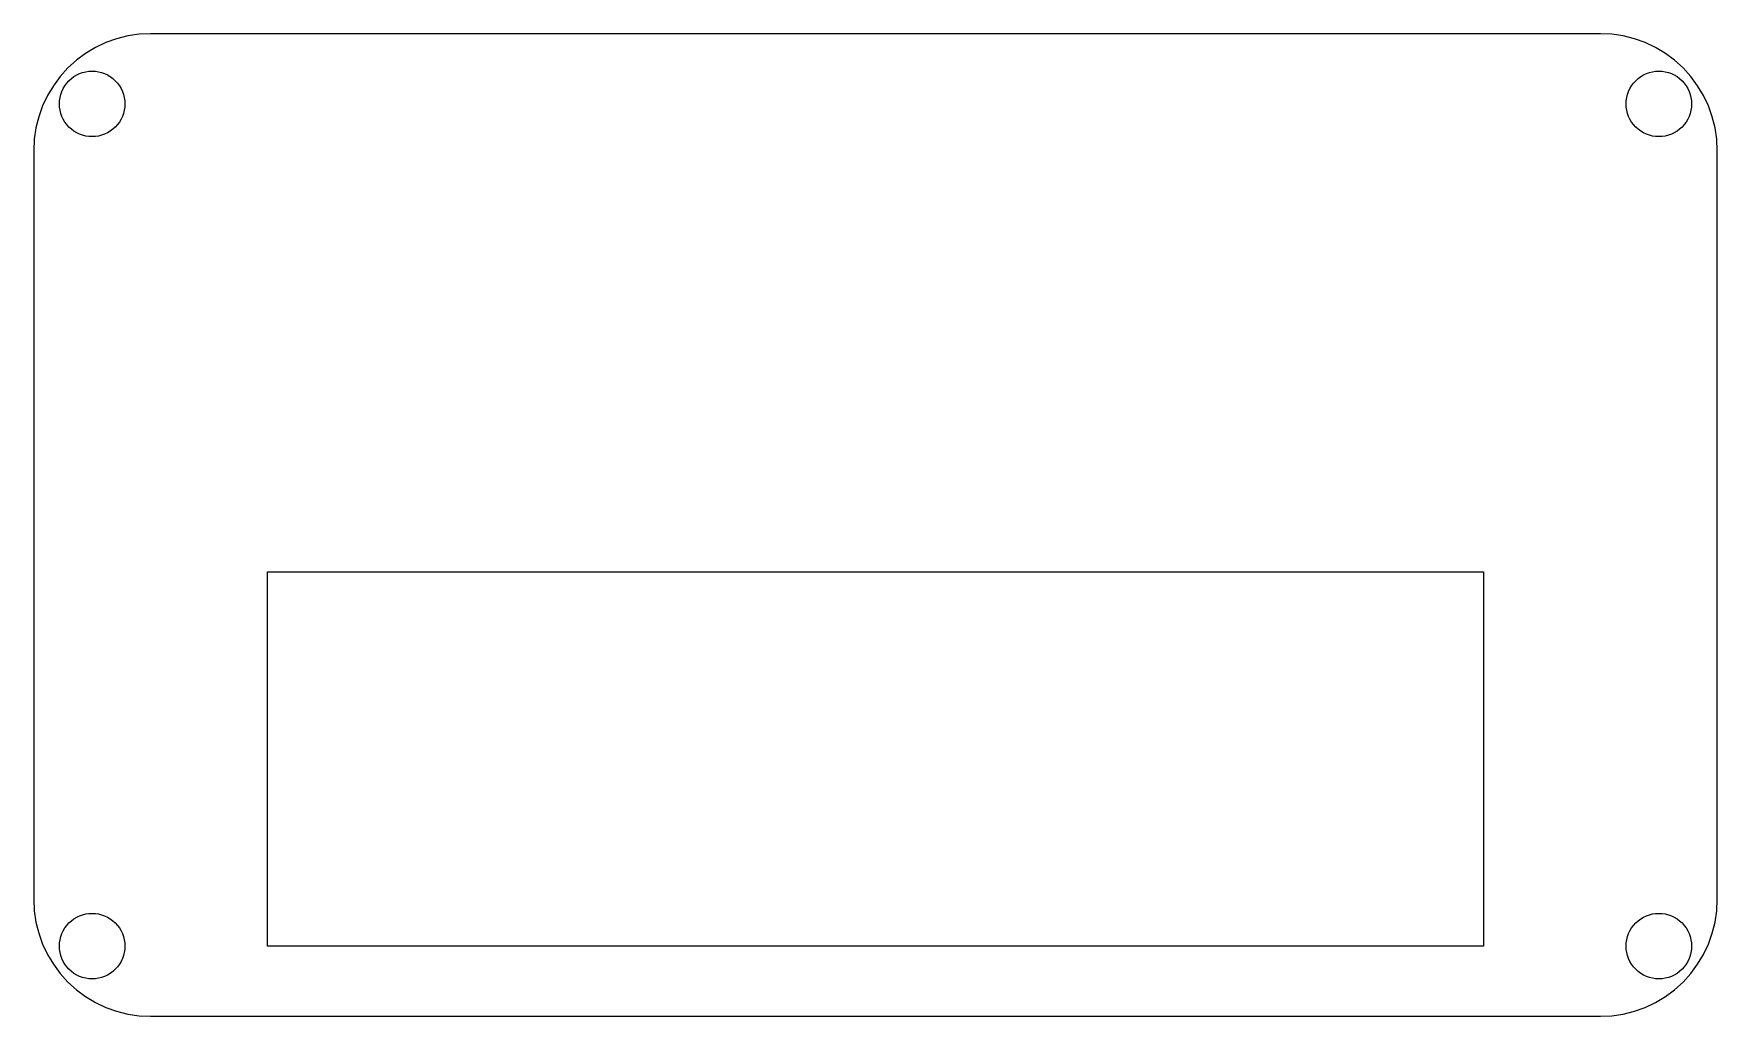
# Model space of a CAD drawing. Header units: metres. Extents: x -36 to 36, y -21 to 21.
import ezdxf

# ---------------------------------------------------------------- set-up
doc = ezdxf.new("R2010")
doc.units = ezdxf.units.M

msp = doc.modelspace()

# ---------------------------------------------------------------- linework, layer by layer
for p, q in [((-31.9754, 20.9039), (-32.4514, 20.7847)), ((-31.4901, 20.9759), (-31.9754, 20.9039)), ((-31, 21), (-31.4901, 20.9759)), ((31, 21), (-31, 21)), ((31.4901, 20.9759), (31, 21)), ((31.9754, 20.9039), (31.4901, 20.9759)), ((32.4514, 20.7847), (31.9754, 20.9039)), ((-33.357, 20.4096), (-33.7778, 20.1573)), ((-32.9134, 20.6194), (-33.357, 20.4096)), ((-32.4514, 20.7847), (-32.9134, 20.6194)), ((32.9134, 20.6194), (32.4514, 20.7847)), ((33.357, 20.4096), (32.9134, 20.6194)), ((33.7778, 20.1573), (33.357, 20.4096)), ((-34.5355, 19.5355), (-34.8651, 19.172)), ((-34.172, 19.8651), (-34.5355, 19.5355)), ((-33.7778, 20.1573), (-34.172, 19.8651)), ((34.172, 19.8651), (33.7778, 20.1573)), ((34.5355, 19.5355), (34.172, 19.8651)), ((34.8651, 19.172), (34.5355, 19.5355)), ((-35.1573, 18.7778), (-35.4096, 18.357)), ((-34.8651, 19.172), (-35.1573, 18.7778)), ((-34.7347, 18.6599), (-34.664, 18.7778)), ((-34.664, 18.7778), (-34.5822, 18.8881)), ((-34.5822, 18.8881), (-34.4899, 18.9899)), ((-34.4899, 18.9899), (-34.3881, 19.0822)), ((-34.3881, 19.0822), (-34.2778, 19.164)), ((-34.2778, 19.164), (-34.1599, 19.2347)), ((-34.1599, 19.2347), (-34.0358, 19.2934)), ((-34.0358, 19.2934), (-33.9064, 19.3397)), ((-33.9064, 19.3397), (-33.7731, 19.3731)), ((-33.7731, 19.3731), (-33.6372, 19.3932)), ((-33.6372, 19.3932), (-33.5, 19.4)), ((-33.5, 19.4), (-33.3628, 19.3932)), ((-33.3628, 19.3932), (-33.2269, 19.3731)), ((-33.2269, 19.3731), (-33.0936, 19.3397)), ((-33.0936, 19.3397), (-32.9642, 19.2934)), ((-32.9642, 19.2934), (-32.84, 19.2347)), ((-32.84, 19.2347), (-32.7222, 19.164)), ((-32.7222, 19.164), (-32.6118, 19.0822)), ((-32.6118, 19.0822), (-32.51, 18.9899)), ((-32.51, 18.9899), (-32.4178, 18.8881)), ((-32.4178, 18.8881), (-32.3359, 18.7778)), ((-32.3359, 18.7778), (-32.2653, 18.6599)), ((32.2653, 18.6599), (32.3359, 18.7778)), ((32.3359, 18.7778), (32.4178, 18.8881)), ((32.4178, 18.8881), (32.51, 18.9899)), ((32.51, 18.9899), (32.6118, 19.0822)), ((32.6118, 19.0822), (32.7222, 19.164)), ((32.7222, 19.164), (32.84, 19.2347)), ((32.84, 19.2347), (32.9642, 19.2934)), ((32.9642, 19.2934), (33.0936, 19.3397)), ((33.0936, 19.3397), (33.2269, 19.3731)), ((33.2269, 19.3731), (33.3628, 19.3932)), ((33.3628, 19.3932), (33.5, 19.4)), ((33.5, 19.4), (33.6372, 19.3932)), ((33.6372, 19.3932), (33.7731, 19.3731)), ((33.7731, 19.3731), (33.9064, 19.3397)), ((33.9064, 19.3397), (34.0358, 19.2934)), ((34.0358, 19.2934), (34.1599, 19.2347)), ((34.1599, 19.2347), (34.2778, 19.164)), ((34.2778, 19.164), (34.3881, 19.0822)), ((34.3881, 19.0822), (34.4899, 18.9899)), ((34.4899, 18.9899), (34.5822, 18.8881)), ((34.5822, 18.8881), (34.664, 18.7778)), ((34.664, 18.7778), (34.7347, 18.6599)), ((35.1573, 18.7778), (34.8651, 19.172)), ((35.4096, 18.357), (35.1573, 18.7778)), ((-35.4096, 18.357), (-35.6194, 17.9134)), ((-34.9, 18), (-34.8932, 18.1372)), ((-34.8932, 17.8628), (-34.9, 18)), ((-34.8932, 18.1372), (-34.8731, 18.2731)), ((-34.8731, 18.2731), (-34.8397, 18.4064)), ((-34.8397, 18.4064), (-34.7934, 18.5358)), ((-34.7934, 18.5358), (-34.7347, 18.6599)), ((-32.2653, 18.6599), (-32.2066, 18.5358)), ((-32.2066, 18.5358), (-32.1603, 18.4064)), ((-32.1603, 18.4064), (-32.1269, 18.2731)), ((-32.1269, 18.2731), (-32.1067, 18.1372)), ((-32.1067, 18.1372), (-32.1, 18)), ((-32.1, 18), (-32.1067, 17.8628)), ((32.1, 18), (32.1067, 18.1372)), ((32.1067, 17.8628), (32.1, 18)), ((32.1067, 18.1372), (32.1269, 18.2731)), ((32.1269, 18.2731), (32.1603, 18.4064)), ((32.1603, 18.4064), (32.2066, 18.5358)), ((32.2066, 18.5358), (32.2653, 18.6599)), ((34.7347, 18.6599), (34.7934, 18.5358)), ((34.7934, 18.5358), (34.8397, 18.4064)), ((34.8397, 18.4064), (34.8731, 18.2731)), ((34.8731, 18.2731), (34.8932, 18.1372)), ((34.8932, 18.1372), (34.9, 18)), ((34.9, 18), (34.8932, 17.8628)), ((35.6194, 17.9134), (35.4096, 18.357)), ((-35.7847, 17.4514), (-35.9039, 16.9754)), ((-35.6194, 17.9134), (-35.7847, 17.4514)), ((-34.8731, 17.7269), (-34.8932, 17.8628)), ((-34.8397, 17.5936), (-34.8731, 17.7269)), ((-34.7934, 17.4642), (-34.8397, 17.5936)), ((-34.7347, 17.34), (-34.7934, 17.4642)), ((-34.664, 17.2222), (-34.7347, 17.34)), ((-32.2653, 17.34), (-32.3359, 17.2222)), ((-32.2066, 17.4642), (-32.2653, 17.34)), ((-32.1603, 17.5936), (-32.2066, 17.4642)), ((-32.1269, 17.7269), (-32.1603, 17.5936)), ((-32.1067, 17.8628), (-32.1269, 17.7269)), ((32.1269, 17.7269), (32.1067, 17.8628)), ((32.1603, 17.5936), (32.1269, 17.7269)), ((32.2066, 17.4642), (32.1603, 17.5936)), ((32.2653, 17.34), (32.2066, 17.4642)), ((32.3359, 17.2222), (32.2653, 17.34)), ((34.7347, 17.34), (34.664, 17.2222)), ((34.7934, 17.4642), (34.7347, 17.34)), ((34.8397, 17.5936), (34.7934, 17.4642)), ((34.8731, 17.7269), (34.8397, 17.5936)), ((34.8932, 17.8628), (34.8731, 17.7269)), ((35.7847, 17.4514), (35.6194, 17.9134)), ((35.9039, 16.9754), (35.7847, 17.4514)), ((-35.9039, 16.9754), (-35.9759, 16.4901)), ((-34.5822, 17.1118), (-34.664, 17.2222)), ((-34.4899, 17.01), (-34.5822, 17.1118)), ((-34.3881, 16.9178), (-34.4899, 17.01)), ((-34.2778, 16.8359), (-34.3881, 16.9178)), ((-34.1599, 16.7653), (-34.2778, 16.8359)), ((-34.0358, 16.7066), (-34.1599, 16.7653)), ((-33.9064, 16.6603), (-34.0358, 16.7066)), ((-33.7731, 16.6269), (-33.9064, 16.6603)), ((-33.6372, 16.6067), (-33.7731, 16.6269)), ((-33.5, 16.6), (-33.6372, 16.6067)), ((-33.3628, 16.6067), (-33.5, 16.6)), ((-33.2269, 16.6269), (-33.3628, 16.6067)), ((-33.0936, 16.6603), (-33.2269, 16.6269)), ((-32.9642, 16.7066), (-33.0936, 16.6603)), ((-32.84, 16.7653), (-32.9642, 16.7066)), ((-32.7222, 16.8359), (-32.84, 16.7653)), ((-32.6118, 16.9178), (-32.7222, 16.8359)), ((-32.51, 17.01), (-32.6118, 16.9178)), ((-32.4178, 17.1118), (-32.51, 17.01)), ((-32.3359, 17.2222), (-32.4178, 17.1118)), ((32.4178, 17.1118), (32.3359, 17.2222)), ((32.51, 17.01), (32.4178, 17.1118)), ((32.6118, 16.9178), (32.51, 17.01)), ((32.7222, 16.8359), (32.6118, 16.9178)), ((32.84, 16.7653), (32.7222, 16.8359)), ((32.9642, 16.7066), (32.84, 16.7653)), ((33.0936, 16.6603), (32.9642, 16.7066)), ((33.2269, 16.6269), (33.0936, 16.6603)), ((33.3628, 16.6067), (33.2269, 16.6269)), ((33.5, 16.6), (33.3628, 16.6067)), ((33.6372, 16.6067), (33.5, 16.6)), ((33.7731, 16.6269), (33.6372, 16.6067)), ((33.9064, 16.6603), (33.7731, 16.6269)), ((34.0358, 16.7066), (33.9064, 16.6603)), ((34.1599, 16.7653), (34.0358, 16.7066)), ((34.2778, 16.8359), (34.1599, 16.7653)), ((34.3881, 16.9178), (34.2778, 16.8359)), ((34.4899, 17.01), (34.3881, 16.9178)), ((34.5822, 17.1118), (34.4899, 17.01)), ((34.664, 17.2222), (34.5822, 17.1118)), ((35.9759, 16.4901), (35.9039, 16.9754)), ((-35.9759, 16.4901), (-36, 16)), ((-36, 16), (-36, -16)), ((36, 16), (35.9759, 16.4901)), ((36, -16), (36, 16)), ((-26, -18), (-26, -2)), ((-26, -2), (26, -2)), ((26, -2), (26, -18)), ((-36, -16), (-35.9759, -16.4901)), ((-35.9759, -16.4901), (-35.9039, -16.9754)), ((35.9039, -16.9754), (35.9759, -16.4901)), ((35.9759, -16.4901), (36, -16)), ((-35.9039, -16.9754), (-35.7847, -17.4514)), ((-34.7347, -17.34), (-34.664, -17.2222)), ((-34.664, -17.2222), (-34.5822, -17.1118)), ((-34.5822, -17.1118), (-34.4899, -17.01)), ((-34.4899, -17.01), (-34.3881, -16.9178)), ((-34.3881, -16.9178), (-34.2778, -16.8359)), ((-34.2778, -16.8359), (-34.1599, -16.7653)), ((-34.1599, -16.7653), (-34.0358, -16.7066)), ((-34.0358, -16.7066), (-33.9064, -16.6603)), ((-33.9064, -16.6603), (-33.7731, -16.6269)), ((-33.7731, -16.6269), (-33.6372, -16.6067)), ((-33.6372, -16.6067), (-33.5, -16.6)), ((-33.5, -16.6), (-33.3628, -16.6067)), ((-33.3628, -16.6067), (-33.2269, -16.6269)), ((-33.2269, -16.6269), (-33.0936, -16.6603)), ((-33.0936, -16.6603), (-32.9642, -16.7066)), ((-32.9642, -16.7066), (-32.84, -16.7653)), ((-32.84, -16.7653), (-32.7222, -16.8359)), ((-32.7222, -16.8359), (-32.6118, -16.9178)), ((-32.6118, -16.9178), (-32.51, -17.01)), ((-32.51, -17.01), (-32.4178, -17.1118)), ((-32.4178, -17.1118), (-32.3359, -17.2222)), ((-32.3359, -17.2222), (-32.2653, -17.34)), ((32.2653, -17.34), (32.3359, -17.2222)), ((32.3359, -17.2222), (32.4178, -17.1118)), ((32.4178, -17.1118), (32.51, -17.01)), ((32.51, -17.01), (32.6118, -16.9178)), ((32.6118, -16.9178), (32.7222, -16.8359)), ((32.7222, -16.8359), (32.84, -16.7653)), ((32.84, -16.7653), (32.9642, -16.7066)), ((32.9642, -16.7066), (33.0936, -16.6603)), ((33.0936, -16.6603), (33.2269, -16.6269)), ((33.2269, -16.6269), (33.3628, -16.6067)), ((33.3628, -16.6067), (33.5, -16.6)), ((33.5, -16.6), (33.6372, -16.6067)), ((33.6372, -16.6067), (33.7731, -16.6269)), ((33.7731, -16.6269), (33.9064, -16.6603)), ((33.9064, -16.6603), (34.0358, -16.7066)), ((34.0358, -16.7066), (34.1599, -16.7653)), ((34.1599, -16.7653), (34.2778, -16.8359)), ((34.2778, -16.8359), (34.3881, -16.9178)), ((34.3881, -16.9178), (34.4899, -17.01)), ((34.4899, -17.01), (34.5822, -17.1118)), ((34.5822, -17.1118), (34.664, -17.2222)), ((34.664, -17.2222), (34.7347, -17.34)), ((35.7847, -17.4514), (35.9039, -16.9754)), ((-35.7847, -17.4514), (-35.6194, -17.9134)), ((-35.6194, -17.9134), (-35.4096, -18.357)), ((-34.9, -18), (-34.8932, -17.8628)), ((-34.8932, -18.1372), (-34.9, -18)), ((-34.8932, -17.8628), (-34.8731, -17.7269)), ((-34.8731, -17.7269), (-34.8397, -17.5936)), ((-34.8397, -17.5936), (-34.7934, -17.4642)), ((-34.7934, -17.4642), (-34.7347, -17.34)), ((-32.2653, -17.34), (-32.2066, -17.4642)), ((-32.2066, -17.4642), (-32.1603, -17.5936)), ((-32.1603, -17.5936), (-32.1269, -17.7269)), ((-32.1269, -17.7269), (-32.1067, -17.8628)), ((-32.1067, -17.8628), (-32.1, -18)), ((-32.1, -18), (-32.1067, -18.1372)), ((26, -18), (-26, -18)), ((32.1, -18), (32.1067, -17.8628)), ((32.1067, -18.1372), (32.1, -18)), ((32.1067, -17.8628), (32.1269, -17.7269)), ((32.1269, -17.7269), (32.1603, -17.5936)), ((32.1603, -17.5936), (32.2066, -17.4642)), ((32.2066, -17.4642), (32.2653, -17.34)), ((34.7347, -17.34), (34.7934, -17.4642)), ((34.7934, -17.4642), (34.8397, -17.5936)), ((34.8397, -17.5936), (34.8731, -17.7269)), ((34.8731, -17.7269), (34.8932, -17.8628)), ((34.8932, -17.8628), (34.9, -18)), ((34.9, -18), (34.8932, -18.1372)), ((35.4096, -18.357), (35.6194, -17.9134)), ((35.6194, -17.9134), (35.7847, -17.4514)), ((-35.4096, -18.357), (-35.1573, -18.7778)), ((-34.8731, -18.2731), (-34.8932, -18.1372)), ((-34.8397, -18.4064), (-34.8731, -18.2731)), ((-34.7934, -18.5358), (-34.8397, -18.4064)), ((-34.7347, -18.6599), (-34.7934, -18.5358)), ((-34.664, -18.7778), (-34.7347, -18.6599)), ((-32.2653, -18.6599), (-32.3359, -18.7778)), ((-32.2066, -18.5358), (-32.2653, -18.6599)), ((-32.1603, -18.4064), (-32.2066, -18.5358)), ((-32.1269, -18.2731), (-32.1603, -18.4064)), ((-32.1067, -18.1372), (-32.1269, -18.2731)), ((32.1269, -18.2731), (32.1067, -18.1372)), ((32.1603, -18.4064), (32.1269, -18.2731)), ((32.2066, -18.5358), (32.1603, -18.4064)), ((32.2653, -18.6599), (32.2066, -18.5358)), ((32.3359, -18.7778), (32.2653, -18.6599)), ((34.7347, -18.6599), (34.664, -18.7778)), ((34.7934, -18.5358), (34.7347, -18.6599)), ((34.8397, -18.4064), (34.7934, -18.5358)), ((34.8731, -18.2731), (34.8397, -18.4064)), ((34.8932, -18.1372), (34.8731, -18.2731)), ((35.1573, -18.7778), (35.4096, -18.357)), ((-35.1573, -18.7778), (-34.8651, -19.172)), ((-34.8651, -19.172), (-34.5355, -19.5355)), ((-34.5822, -18.8881), (-34.664, -18.7778)), ((-34.4899, -18.9899), (-34.5822, -18.8881)), ((-34.3881, -19.0822), (-34.4899, -18.9899)), ((-34.2778, -19.164), (-34.3881, -19.0822)), ((-34.1599, -19.2347), (-34.2778, -19.164)), ((-34.0358, -19.2934), (-34.1599, -19.2347)), ((-33.9064, -19.3397), (-34.0358, -19.2934)), ((-33.7731, -19.3731), (-33.9064, -19.3397)), ((-33.6372, -19.3932), (-33.7731, -19.3731)), ((-33.5, -19.4), (-33.6372, -19.3932)), ((-33.3628, -19.3932), (-33.5, -19.4)), ((-33.2269, -19.3731), (-33.3628, -19.3932)), ((-33.0936, -19.3397), (-33.2269, -19.3731)), ((-32.9642, -19.2934), (-33.0936, -19.3397)), ((-32.84, -19.2347), (-32.9642, -19.2934)), ((-32.7222, -19.164), (-32.84, -19.2347)), ((-32.6118, -19.0822), (-32.7222, -19.164)), ((-32.51, -18.9899), (-32.6118, -19.0822)), ((-32.4178, -18.8881), (-32.51, -18.9899)), ((-32.3359, -18.7778), (-32.4178, -18.8881)), ((32.4178, -18.8881), (32.3359, -18.7778)), ((32.51, -18.9899), (32.4178, -18.8881)), ((32.6118, -19.0822), (32.51, -18.9899)), ((32.7222, -19.164), (32.6118, -19.0822)), ((32.84, -19.2347), (32.7222, -19.164)), ((32.9642, -19.2934), (32.84, -19.2347)), ((33.0936, -19.3397), (32.9642, -19.2934)), ((33.2269, -19.3731), (33.0936, -19.3397)), ((33.3628, -19.3932), (33.2269, -19.3731)), ((33.5, -19.4), (33.3628, -19.3932)), ((33.6372, -19.3932), (33.5, -19.4)), ((33.7731, -19.3731), (33.6372, -19.3932)), ((33.9064, -19.3397), (33.7731, -19.3731)), ((34.0358, -19.2934), (33.9064, -19.3397)), ((34.1599, -19.2347), (34.0358, -19.2934)), ((34.2778, -19.164), (34.1599, -19.2347)), ((34.3881, -19.0822), (34.2778, -19.164)), ((34.4899, -18.9899), (34.3881, -19.0822)), ((34.5822, -18.8881), (34.4899, -18.9899)), ((34.5355, -19.5355), (34.8651, -19.172)), ((34.664, -18.7778), (34.5822, -18.8881)), ((34.8651, -19.172), (35.1573, -18.7778)), ((-34.5355, -19.5355), (-34.172, -19.8651)), ((-34.172, -19.8651), (-33.7778, -20.1573)), ((-33.7778, -20.1573), (-33.357, -20.4096)), ((33.357, -20.4096), (33.7778, -20.1573)), ((33.7778, -20.1573), (34.172, -19.8651)), ((34.172, -19.8651), (34.5355, -19.5355)), ((-33.357, -20.4096), (-32.9134, -20.6194)), ((-32.9134, -20.6194), (-32.4514, -20.7847)), ((-32.4514, -20.7847), (-31.9754, -20.9039)), ((31.9754, -20.9039), (32.4514, -20.7847)), ((32.4514, -20.7847), (32.9134, -20.6194)), ((32.9134, -20.6194), (33.357, -20.4096)), ((-31.9754, -20.9039), (-31.4901, -20.9759)), ((-31.4901, -20.9759), (-31, -21)), ((-31, -21), (31, -21)), ((31, -21), (31.4901, -20.9759)), ((31.4901, -20.9759), (31.9754, -20.9039))]:
    msp.add_line(p, q)

doc.saveas('drawing.dxf')
